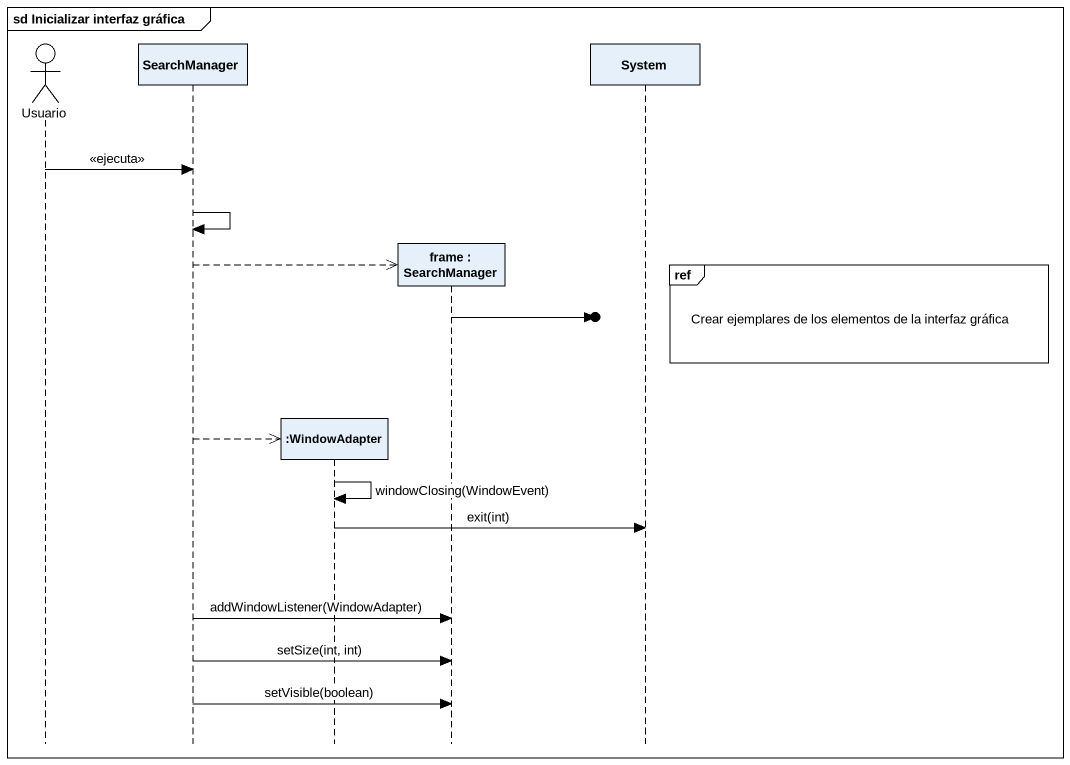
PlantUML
@startuml
mainframe sd Inicializar interfaz gráfica
hide footbox
actor Usuario
participant SearchManager
participant ":WindowAdapter" as WindowAdapter
participant "frame : SearchManager" as frame_
participant System

Usuario -> SearchManager : <<ejecuta>>
SearchManager -> SearchManager
ref over System : Crear ejemplares de los elementos de la interfaz gráfica
SearchManager -->> frame_ **
frame_ ->o]
SearchManager -->> WindowAdapter **
WindowAdapter -> WindowAdapter : windowClosing(WindowEvent)
WindowAdapter -> System : exit(int)
SearchManager -> frame_ : addWindowListener(WindowAdapter)
SearchManager -> frame_ : setSize(int, int)
SearchManager -> frame_ : setVisible(boolean)
@enduml
